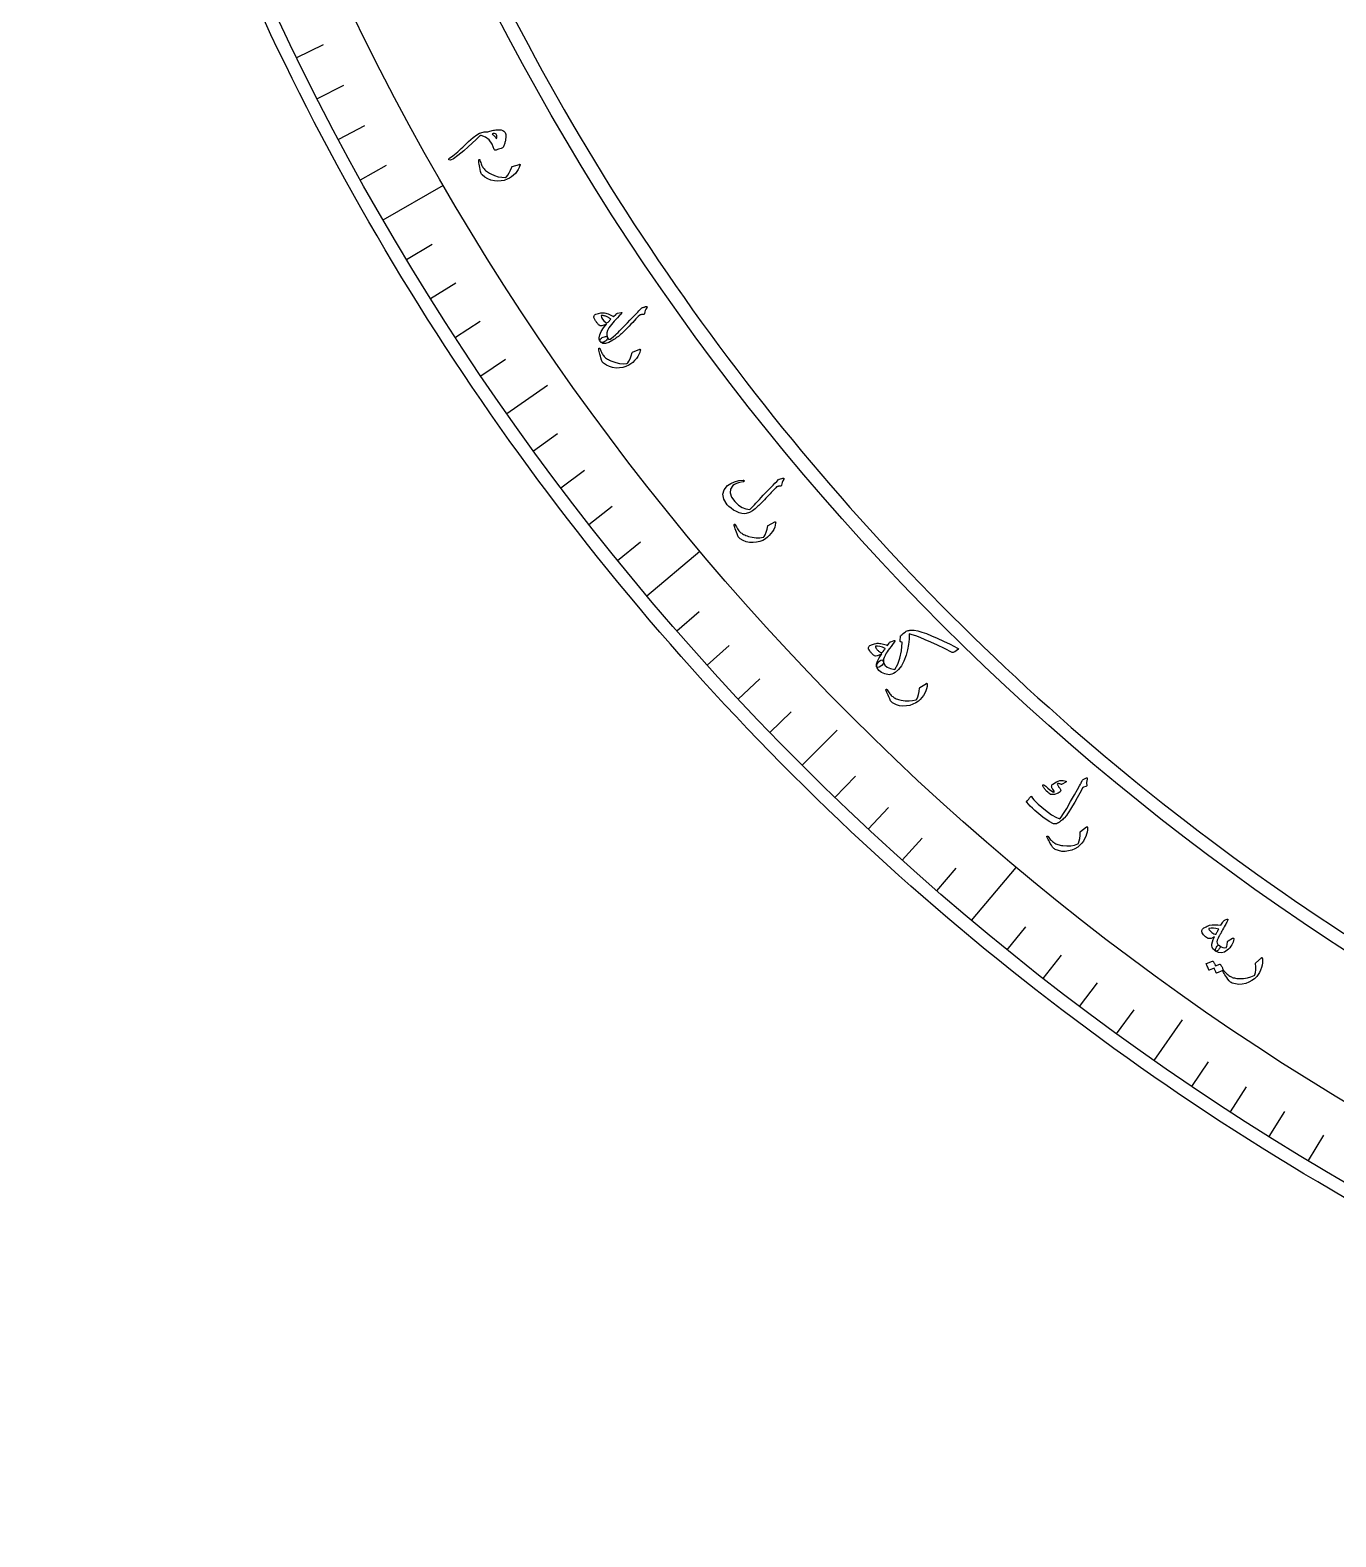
# Model space of a CAD drawing. Header units: millimetres. Extents: x -92 to 92, y -92 to 118.
# Drawn here: x -91 to -45.9, y -91 to -39 of the extents above; entities that cross this region are included whole.
import ezdxf

# ---------------------------------------------------------------- set-up
doc = ezdxf.new("R2010")
doc.units = ezdxf.units.MM
for name, color, linetype in [('CUT_INNER', 6, 'Continuous'), ('CUT_OUTER', 1, 'Continuous'), ('ENGRAVE', 7, 'Continuous'), ('ENGRAVE_FINE', 8, 'Continuous'), ('TEXT', 5, 'Continuous')]:
    doc.layers.add(name, color=color, linetype=linetype)

msp = doc.modelspace()

# ---------------------------------------------------------------- linework, layer by layer
at = {"layer": 'CUT_INNER'}
msp.add_lwpolyline([(-74.3154, -38.5575), (-74.0774, -39.0127), (-73.8367, -39.4665), (-73.5931, -39.9188), (-73.3468, -40.3696), (-73.0977, -40.8189), (-72.8459, -41.2667), (-72.5913, -41.7129), (-72.334, -42.1575), (-72.0739, -42.6005), (-71.8112, -43.042), (-71.5457, -43.4818), (-71.2776, -43.92), (-71.0068, -44.3565), (-70.7333, -44.7913), (-70.4571, -45.2245), (-70.1783, -45.656), (-69.8968, -46.0857), (-69.6127, -46.5137), (-69.326, -46.94), (-69.0367, -47.3645), (-68.7448, -47.7872), (-68.4502, -48.2081), (-68.1532, -48.6272), (-67.8535, -49.0445), (-67.5513, -49.4599), (-67.2465, -49.8734), (-66.9393, -50.2851), (-66.6295, -50.6949), (-66.3171, -51.1028), (-66.0023, -51.5087), (-65.685, -51.9127), (-65.3653, -52.3148), (-65.043, -52.7149), (-64.7184, -53.113), (-64.3913, -53.5091), (-64.0617, -53.9032), (-63.7298, -54.2952), (-63.3954, -54.6853), (-63.0587, -55.0732), (-62.7196, -55.4591), (-62.3781, -55.8429), (-62.0343, -56.2246), (-61.6881, -56.6042), (-61.3396, -56.9816), (-60.9889, -57.3569), (-60.6358, -57.7301), (-60.2804, -58.101), (-59.9228, -58.4698), (-59.5629, -58.8364), (-59.2007, -59.2007), (-58.8364, -59.5629), (-58.4698, -59.9228), (-58.101, -60.2804), (-57.7301, -60.6358), (-57.3569, -60.9889), (-56.9816, -61.3396), (-56.6042, -61.6881), (-56.2246, -62.0343), (-55.8429, -62.3781), (-55.4591, -62.7196), (-55.0732, -63.0587), (-54.6853, -63.3954), (-54.2952, -63.7298), (-53.9032, -64.0617), (-53.5091, -64.3913), (-53.113, -64.7184), (-52.7149, -65.043), (-52.3148, -65.3653), (-51.9127, -65.685), (-51.5087, -66.0023), (-51.1028, -66.3171), (-50.6949, -66.6295), (-50.2851, -66.9393), (-49.8734, -67.2465), (-49.4599, -67.5513), (-49.0445, -67.8535), (-48.6272, -68.1532), (-48.2081, -68.4502), (-47.7872, -68.7448), (-47.3645, -69.0367), (-46.94, -69.326), (-46.5137, -69.6127), (-46.0857, -69.8968), (-45.656, -70.1783)], dxfattribs=at)
at = {"layer": 'CUT_OUTER'}
msp.add_lwpolyline([(-45.5878, -79.3347), (-46.0738, -79.0535), (-46.558, -78.7693), (-47.0404, -78.4822), (-47.5211, -78.1921), (-48, -77.899), (-48.477, -77.603), (-48.9523, -77.3041), (-49.4257, -77.0023), (-49.8972, -76.6976), (-50.3669, -76.39), (-50.8347, -76.0795), (-51.3005, -75.7661), (-51.7645, -75.4499), (-52.2264, -75.1309), (-52.6864, -74.809), (-53.1445, -74.4843), (-53.6005, -74.1568), (-54.0545, -73.8266), (-54.5065, -73.4935), (-54.9564, -73.1577), (-55.4043, -72.8191), (-55.85, -72.4778), (-56.2937, -72.1337), (-56.7352, -71.7869), (-57.1746, -71.4375), (-57.6119, -71.0853), (-58.047, -70.7305), (-58.4799, -70.373), (-58.9106, -70.0128), (-59.3391, -69.65), (-59.7653, -69.2846), (-60.1893, -68.9166), (-60.611, -68.546), (-61.0305, -68.1728), (-61.4476, -67.797), (-61.8625, -67.4187), (-62.275, -67.0379), (-62.6852, -66.6545), (-63.093, -66.2686), (-63.4984, -65.8802), (-63.9014, -65.4894), (-64.3021, -65.096), (-64.7003, -64.7003), (-65.096, -64.3021), (-65.4894, -63.9014), (-65.8802, -63.4984), (-66.2686, -63.093), (-66.6545, -62.6852), (-67.0379, -62.275), (-67.4187, -61.8625), (-67.797, -61.4476), (-68.1728, -61.0305), (-68.546, -60.611), (-68.9166, -60.1893), (-69.2846, -59.7653), (-69.65, -59.3391), (-70.0128, -58.9106), (-70.373, -58.4799), (-70.7305, -58.047), (-71.0853, -57.6119), (-71.4375, -57.1746), (-71.7869, -56.7352), (-72.1337, -56.2937), (-72.4778, -55.85), (-72.8191, -55.4043), (-73.1577, -54.9564), (-73.4935, -54.5065), (-73.8266, -54.0545), (-74.1568, -53.6005), (-74.4843, -53.1445), (-74.809, -52.6864), (-75.1309, -52.2264), (-75.4499, -51.7645), (-75.7661, -51.3005), (-76.0795, -50.8347), (-76.39, -50.3669), (-76.6976, -49.8972), (-77.0023, -49.4257), (-77.3041, -48.9523), (-77.603, -48.477), (-77.899, -48), (-78.1921, -47.5211), (-78.4822, -47.0404), (-78.7693, -46.558), (-79.0535, -46.0738), (-79.3347, -45.5878), (-79.613, -45.1002), (-79.8882, -44.6108), (-80.1604, -44.1198), (-80.4296, -43.6271), (-80.6958, -43.1328), (-80.9589, -42.6368), (-81.219, -42.1393), (-81.4761, -41.6401), (-81.73, -41.1394), (-81.9809, -40.6372), (-82.2287, -40.1334), (-82.4734, -39.6281), (-82.715, -39.1213), (-82.9535, -38.613)], dxfattribs=at)
at = {"layer": 'ENGRAVE'}
for points in [[(-78.8372, -45.5167), (-76.7627, -44.3189)], [(-74.5702, -52.2146), (-73.1685, -51.2332)], [(-69.7356, -58.5151), (-67.9006, -56.9753)], [(-64.3703, -64.3703), (-63.1604, -63.1604)], [(-58.5151, -69.7356), (-56.9753, -67.9006)], [(-52.2146, -74.5702), (-51.2332, -73.1685)]]:
    msp.add_lwpolyline(points, dxfattribs=at)
for radius in [91.0333, 88.6379, 84.1891]:
    msp.add_circle((0, 0), radius, dxfattribs=at)
at = {"layer": 'ENGRAVE_FINE'}
for points in [[(-81.8202, -39.9064), (-80.8975, -39.4563)], [(-81.1113, -41.3283), (-80.1966, -40.8622)], [(-80.3777, -42.7376), (-79.4712, -42.2556)], [(-79.6196, -44.1338), (-78.7217, -43.6361)], [(-78.0308, -46.8856), (-77.1508, -46.3569)], [(-77.2007, -48.2403), (-76.33, -47.6963)], [(-76.347, -49.5803), (-75.486, -49.0212)], [(-75.4701, -50.9052), (-74.619, -50.3311)], [(-73.6475, -53.5081), (-72.817, -52.9046)], [(-72.7025, -54.7852), (-71.8826, -54.1674)], [(-71.7353, -56.0457), (-70.9263, -55.4137)], [(-70.7462, -57.2891), (-69.9484, -56.6431)], [(-68.7037, -59.7233), (-67.9289, -59.0497)], [(-67.651, -60.9132), (-66.888, -60.2263)], [(-66.5776, -62.0846), (-65.8267, -61.3844)], [(-65.4839, -63.2371), (-64.7454, -62.5239)], [(-63.2371, -65.4839), (-62.5239, -64.7454)], [(-62.0846, -66.5776), (-61.3844, -65.8267)], [(-60.9132, -67.651), (-60.2263, -66.888)], [(-59.7233, -68.7037), (-59.0497, -67.9289)], [(-57.2891, -70.7462), (-56.6431, -69.9484)], [(-56.0457, -71.7353), (-55.4137, -70.9263)], [(-54.7852, -72.7025), (-54.1674, -71.8826)], [(-53.5081, -73.6475), (-52.9046, -72.817)], [(-50.9052, -75.4701), (-50.3311, -74.619)], [(-49.5803, -76.347), (-49.0212, -75.486)], [(-48.2403, -77.2007), (-47.6963, -76.33)], [(-46.8856, -78.0308), (-46.3569, -77.1508)]]:
    msp.add_lwpolyline(points, dxfattribs=at)
at = {"layer": 'TEXT'}
for points in [[(-75.2298, -42.4822), (-75.1908, -42.4682), (-75.1514, -42.4552), (-75.1115, -42.4433), (-75.0713, -42.4324), (-75.0308, -42.423), (-74.9901, -42.4155), (-74.9492, -42.4099), (-74.9082, -42.4063), (-74.8305, -42.4055), (-74.7653, -42.4133), (-74.7125, -42.4295), (-74.6721, -42.4542), (-74.6313, -42.5036), (-74.6082, -42.5703), (-74.6027, -42.6545), (-74.6147, -42.7562), (-74.6203, -42.7855), (-74.6269, -42.8146), (-74.6343, -42.8435), (-74.6425, -42.8722), (-74.6516, -42.9008), (-74.6613, -42.9294), (-74.6717, -42.9581), (-74.6829, -42.9868), (-74.69, -43.0023), (-74.6984, -43.0149), (-74.7082, -43.0246), (-74.7193, -43.0313), (-74.7688, -43.0499), (-74.8132, -43.0662), (-74.8524, -43.0803), (-74.8865, -43.0922), (-74.9149, -43.1017), (-74.9371, -43.1087), (-74.9532, -43.1133), (-74.9631, -43.1155), (-74.9771, -43.1149), (-74.9884, -43.1101), (-74.9969, -43.1011), (-75.0026, -43.0879), (-75.0773, -42.9016), (-75.177, -42.7597), (-75.302, -42.6618), (-75.4526, -42.6081), (-75.4679, -42.607), (-75.4815, -42.6089), (-75.4934, -42.6139), (-75.5035, -42.622), (-75.6313, -42.7464), (-75.7661, -42.8726), (-75.9078, -43.0008), (-76.0565, -43.1309), (-76.2607, -43.2986), (-76.4145, -43.4073), (-76.5181, -43.4568), (-76.5716, -43.447), (-76.5758, -43.433), (-76.5708, -43.4172), (-76.5565, -43.3996), (-76.533, -43.3801), (-76.4816, -43.3436), (-76.4291, -43.3039), (-76.3755, -43.261), (-76.3207, -43.2149), (-76.2648, -43.1658), (-76.2078, -43.1143), (-76.1496, -43.0603), (-76.0902, -43.0039), (-75.8907, -42.8148), (-75.7283, -42.6727), (-75.6031, -42.5772), (-75.5152, -42.5283), (-75.4709, -42.5117), (-75.4289, -42.4984), (-75.3892, -42.4885), (-75.3519, -42.4819), (-75.3171, -42.4783), (-75.2852, -42.4771), (-75.2561, -42.4784), (-75.2298, -42.4822)], [(-75.0818, -42.5516), (-75.0615, -42.5673), (-75.0413, -42.5846), (-75.0212, -42.6033), (-75.0012, -42.6236), (-74.9812, -42.6452), (-74.9615, -42.6681), (-74.942, -42.6921), (-74.9228, -42.7174), (-74.9154, -42.6622), (-74.9152, -42.6181), (-74.9223, -42.5852), (-74.9367, -42.5635), (-74.9653, -42.544), (-74.9989, -42.5355), (-75.0378, -42.5381), (-75.0818, -42.5516)], [(-74.1319, -43.603), (-74.1271, -43.6019), (-74.1231, -43.6016), (-74.1197, -43.602), (-74.117, -43.6032), (-74.1128, -43.609), (-74.1111, -43.6182), (-74.1119, -43.6307), (-74.1152, -43.6465), (-74.1393, -43.7148), (-74.1741, -43.7821), (-74.2196, -43.8483), (-74.2757, -43.9134), (-74.3402, -43.9765), (-74.4078, -44.0317), (-74.4786, -44.0792), (-74.5525, -44.1189), (-74.6591, -44.1554), (-74.7694, -44.1769), (-74.8835, -44.1832), (-75.0012, -44.1743), (-75.1178, -44.1492), (-75.2263, -44.1057), (-75.3266, -44.0437), (-75.4186, -43.9632), (-75.4399, -43.9396), (-75.457, -43.9136), (-75.47, -43.8852), (-75.4789, -43.8544), (-75.4935, -43.7801), (-75.506, -43.7126), (-75.5166, -43.6521), (-75.5251, -43.5985), (-75.5316, -43.5519), (-75.5359, -43.5125), (-75.5381, -43.4803), (-75.5382, -43.4553), (-75.5372, -43.4494), (-75.5354, -43.4447), (-75.5331, -43.4411), (-75.5301, -43.4386), (-75.5255, -43.4366), (-75.5208, -43.4355), (-75.5158, -43.4355), (-75.5107, -43.4364), (-75.5059, -43.4387), (-75.502, -43.4426), (-75.499, -43.4481), (-75.4969, -43.4553), (-75.4849, -43.4995), (-75.4722, -43.541), (-75.4586, -43.5798), (-75.4441, -43.6159), (-75.4286, -43.6495), (-75.412, -43.681), (-75.3942, -43.7103), (-75.3752, -43.7374), (-75.3542, -43.7632), (-75.3303, -43.7886), (-75.3034, -43.8137), (-75.2736, -43.8383), (-75.2408, -43.8624), (-75.2047, -43.886), (-75.1655, -43.909), (-75.123, -43.9314), (-74.9948, -43.9888), (-74.8689, -44.0283), (-74.7452, -44.0499), (-74.6239, -44.0535), (-74.6146, -44.0529), (-74.6052, -44.0499), (-74.5956, -44.0447), (-74.586, -44.0371), (-74.5378, -43.9774), (-74.4906, -43.9004), (-74.4442, -43.8061), (-74.3986, -43.6946), (-74.395, -43.6888), (-74.3913, -43.6844), (-74.3875, -43.6814), (-74.3836, -43.6798)], [(-71.0436, -49.2536), (-71.0949, -49.3427), (-71.1202, -49.4271), (-71.1195, -49.5068), (-71.0927, -49.5819), (-71.0862, -49.603), (-71.0889, -49.6254), (-71.1007, -49.6492), (-71.1218, -49.6743), (-71.1343, -49.6858), (-71.1474, -49.6969), (-71.1611, -49.7077), (-71.1755, -49.7181), (-71.1906, -49.7278), (-71.2064, -49.7365), (-71.2229, -49.7441), (-71.2402, -49.7507), (-71.2698, -49.7596), (-71.2939, -49.7631), (-71.3125, -49.7611), (-71.3255, -49.7536), (-71.3501, -49.7183), (-71.3675, -49.6799), (-71.3776, -49.6384), (-71.3805, -49.5939), (-71.361, -49.4905), (-71.3114, -49.3782), (-71.2317, -49.257), (-71.1219, -49.1269), (-71.2162, -49.1616), (-71.2915, -49.1785), (-71.3481, -49.1776), (-71.3857, -49.1591), (-71.3999, -49.1447), (-71.4141, -49.1291), (-71.4285, -49.1121), (-71.443, -49.0939), (-71.4577, -49.0742), (-71.4726, -49.053), (-71.4879, -49.0302), (-71.5034, -49.0059), (-71.5305, -48.9601), (-71.549, -48.9234), (-71.5591, -48.8956), (-71.5607, -48.8768), (-71.5534, -48.8393), (-71.5395, -48.8102), (-71.5192, -48.7895), (-71.4923, -48.7773), (-71.3989, -48.7529), (-71.3248, -48.7367), (-71.27, -48.7285), (-71.2344, -48.7284), (-71.195, -48.7344), (-71.1543, -48.7434), (-71.1124, -48.7554), (-71.0692, -48.7703), (-71.0247, -48.7882), (-70.9789, -48.8091), (-70.9318, -48.8329), (-70.8834, -48.8597), (-70.8078, -48.789), (-70.7984, -48.781), (-70.7896, -48.7738), (-70.7816, -48.7671), (-70.7742, -48.7612), (-70.7673, -48.7562), (-70.7608, -48.7524), (-70.7547, -48.7498), (-70.7488, -48.7484), (-70.6209, -48.722), (-70.6019, -48.7215), (-70.5963, -48.7306), (-70.6043, -48.7495), (-70.6258, -48.778), (-70.6898, -48.8401), (-70.7503, -48.9016), (-70.8074, -48.9625), (-70.861, -49.0228), (-70.9113, -49.0822), (-70.9585, -49.1405), (-71.0026, -49.1976), (-71.0436, -49.2536)], [(-69.7709, -48.5155), (-69.7582, -48.5122), (-69.7475, -48.5123), (-69.7387, -48.5156), (-69.732, -48.5222), (-69.7284, -48.5299), (-69.7277, -48.5384), (-69.7299, -48.5478), (-69.735, -48.5581), (-69.7649, -48.6062), (-69.7872, -48.6544), (-69.802, -48.7029), (-69.8093, -48.7514), (-69.8148, -48.7695), (-69.8256, -48.7828), (-69.8416, -48.7914), (-69.863, -48.7951), (-69.8751, -48.7957), (-69.8872, -48.7962), (-69.8995, -48.7966), (-69.9118, -48.7968), (-69.9241, -48.797), (-69.9364, -48.7974), (-69.9485, -48.7978), (-69.9606, -48.7984), (-69.9801, -48.8138), (-70.0301, -48.8632), (-70.1106, -48.9466), (-70.2214, -49.0641), (-70.2822, -49.1288), (-70.3396, -49.1893), (-70.3935, -49.2455), (-70.4439, -49.2974), (-70.491, -49.3447), (-70.5345, -49.3872), (-70.5745, -49.425), (-70.6111, -49.458), (-70.6461, -49.4882), (-70.6817, -49.5177), (-70.7179, -49.5463), (-70.7546, -49.5742), (-70.792, -49.6014), (-70.8302, -49.628), (-70.8692, -49.6539), (-70.9091, -49.6793), (-71.0489, -49.7554), (-71.1645, -49.793), (-71.2561, -49.7919), (-71.3234, -49.7522), (-71.3443, -49.7239), (-71.3522, -49.6952), (-71.3471, -49.6661), (-71.329, -49.6366), (-71.3025, -49.6095), (-71.272, -49.5875), (-71.2376, -49.5706), (-71.1992, -49.5588), (-71.1608, -49.5521), (-71.1305, -49.5533), (-71.1083, -49.5626), (-71.0942, -49.5798), (-71.0854, -49.5945), (-71.0775, -49.6077), (-71.0704, -49.6193), (-71.0642, -49.6294), (-71.0586, -49.6379), (-71.0531, -49.6448), (-71.0478, -49.65), (-71.0427, -49.6536), (-71.0048, -49.6412), (-70.9552, -49.6112), (-70.8937, -49.5635), (-70.8203, -49.4982), (-70.7779, -49.4577), (-70.7297, -49.4106), (-70.6759, -49.3568), (-70.6164, -49.2964), (-70.5509, -49.2293), (-70.4794, -49.1556), (-70.4016, -49.0754), (-70.3177, -48.9887), (-70.2358, -48.9037), (-70.1639, -48.8289), (-70.1021, -48.7643), (-70.0504, -48.7098), (-70.0086, -48.6656), (-69.9768, -48.6318), (-69.955, -48.6083), (-69.943, -48.5952), (-69.9264, -48.5796), (-69.9065, -48.5659), (-69.8833, -48.5542), (-69.8568, -48.5445), (-69.8428, -48.5406), (-69.8297, -48.5368), (-69.8176, -48.5331), (-69.8064, -48.5294), (-69.7962, -48.5259), (-69.7868, -48.5223), (-69.7784, -48.5189), (-69.7709, -48.5155)], [(-70.9785, -48.9563), (-70.9933, -48.9444), (-71.009, -48.9323), (-71.0256, -48.92), (-71.0431, -48.9076), (-71.0618, -48.8954), (-71.082, -48.8839), (-71.1036, -48.8729), (-71.1268, -48.8627), (-71.1497, -48.8528), (-71.1727, -48.8445), (-71.1957, -48.8377), (-71.2188, -48.8326), (-71.2419, -48.8292), (-71.2649, -48.8277), (-71.2877, -48.828), (-71.3105, -48.8301), (-71.2992, -48.8933), (-71.2691, -48.955), (-71.2203, -49.015), (-71.1527, -49.0733), (-71.1373, -49.0791), (-71.119, -49.0782), (-71.098, -49.0707), (-71.0741, -49.0565)], [(-69.9806, -49.9947), (-69.976, -49.9932), (-69.972, -49.9925), (-69.9686, -49.9926), (-69.9657, -49.9935), (-69.9611, -49.999), (-69.9586, -50.008), (-69.9583, -50.0205), (-69.9601, -50.0366), (-69.9782, -50.1068), (-70.0069, -50.1768), (-70.0463, -50.2468), (-70.0964, -50.3166), (-70.155, -50.3851), (-70.2175, -50.4462), (-70.2838, -50.4997), (-70.3539, -50.5458), (-70.4569, -50.5916), (-70.5649, -50.6228), (-70.6779, -50.6391), (-70.796, -50.6407), (-70.9144, -50.6261), (-71.0263, -50.5923), (-71.1316, -50.5394), (-71.2304, -50.4674), (-71.2537, -50.4458), (-71.2731, -50.4214), (-71.2885, -50.3943), (-71.3001, -50.3644), (-71.3212, -50.2916), (-71.3397, -50.2256), (-71.3555, -50.1662), (-71.3688, -50.1135), (-71.3793, -50.0677), (-71.3872, -50.0288), (-71.3922, -49.997), (-71.3945, -49.972), (-71.394, -49.9661), (-71.3927, -49.9613), (-71.3906, -49.9575), (-71.3879, -49.9548), (-71.3835, -49.9523), (-71.3789, -49.9509), (-71.374, -49.9504), (-71.3687, -49.9508), (-71.3638, -49.9527), (-71.3595, -49.9562), (-71.356, -49.9615), (-71.3533, -49.9684), (-71.3375, -50.0114), (-71.3211, -50.0517), (-71.3042, -50.0891), (-71.2865, -50.1237), (-71.2682, -50.1558), (-71.2488, -50.1857), (-71.2285, -50.2133), (-71.2072, -50.2386), (-71.184, -50.2625), (-71.1579, -50.2857), (-71.1289, -50.3083), (-71.0971, -50.3302), (-71.0622, -50.3513), (-71.0242, -50.3716), (-70.9831, -50.391), (-70.9388, -50.4095), (-70.806, -50.4554), (-70.6771, -50.4836), (-70.552, -50.4941), (-70.4308, -50.487), (-70.4216, -50.4855), (-70.4125, -50.4818), (-70.4034, -50.4757), (-70.3945, -50.4673), (-70.3518, -50.4036), (-70.3116, -50.3227), (-70.2738, -50.2247), (-70.2382, -50.1096), (-70.2351, -50.1034), (-70.2318, -50.0987), (-70.2283, -50.0954), (-70.2245, -50.0935)], [(-65.0331, -54.4444), (-65.0242, -54.4427), (-65.0163, -54.4435), (-65.0093, -54.4466), (-65.0032, -54.4522), (-64.999, -54.4594), (-64.9979, -54.4675), (-64.9998, -54.4764), (-65.0047, -54.4863), (-65.0346, -54.5419), (-65.0573, -54.5937), (-65.0729, -54.6416), (-65.0814, -54.6855), (-65.0855, -54.6999), (-65.095, -54.711), (-65.1099, -54.7187), (-65.13, -54.7231), (-65.1407, -54.724), (-65.151, -54.725), (-65.1607, -54.726), (-65.1701, -54.7271), (-65.1789, -54.728), (-65.187, -54.7289), (-65.1944, -54.7295), (-65.2011, -54.73), (-65.2129, -54.7313), (-65.225, -54.7353), (-65.2374, -54.7419), (-65.25, -54.7513), (-65.282, -54.782), (-65.3164, -54.816), (-65.3532, -54.8533), (-65.3925, -54.894), (-65.4343, -54.9378), (-65.4788, -54.9847), (-65.526, -55.0346), (-65.5758, -55.0876), (-65.6247, -55.1413), (-65.6711, -55.1914), (-65.7149, -55.2379), (-65.7561, -55.2807), (-65.7947, -55.3202), (-65.8308, -55.3564), (-65.8643, -55.3895), (-65.8953, -55.4194), (-65.9904, -55.5038), (-66.0893, -55.5734), (-66.1919, -55.628), (-66.2983, -55.6677), (-66.3703, -55.6797), (-66.4516, -55.6731), (-66.5423, -55.6477), (-66.6423, -55.6035), (-66.7412, -55.5476), (-66.8268, -55.4889), (-66.8991, -55.4275), (-66.9582, -55.3635), (-67.0738, -55.1765), (-67.1097, -55.0043), (-67.066, -54.8471), (-66.9429, -54.705), (-66.8289, -54.6264), (-66.7014, -54.5688), (-66.5604, -54.5322), (-66.406, -54.5165), (-66.396, -54.5168), (-66.3881, -54.5191), (-66.3822, -54.5236), (-66.3783, -54.5301), (-66.3756, -54.5381), (-66.3748, -54.5454), (-66.376, -54.5517), (-66.3792, -54.5572), (-66.385, -54.564), (-66.3917, -54.5691), (-66.3994, -54.5726), (-66.4081, -54.5744), (-66.5336, -54.6017), (-66.6346, -54.6322), (-66.7109, -54.666), (-66.7625, -54.7032), (-66.8412, -54.823), (-66.8562, -54.9551), (-66.8076, -55.0995), (-66.6951, -55.2559), (-66.57, -55.3773), (-66.4424, -55.4627), (-66.3126, -55.512), (-66.1806, -55.5254), (-66.1476, -55.4951), (-66.1098, -55.4589), (-66.0672, -55.4168), (-66.0197, -55.3687), (-65.9674, -55.3145), (-65.9101, -55.254), (-65.848, -55.187), (-65.781, -55.1137), (-65.7111, -55.039), (-65.642, -54.9658), (-65.5737, -54.8941), (-65.5063, -54.824), (-65.4395, -54.7555), (-65.3733, -54.6888), (-65.3077, -54.6239), (-65.2428, -54.5607), (-65.1825, -54.4971), (-65.1746, -54.4911), (-65.1665, -54.4863), (-65.1584, -54.4825), (-65.1501, -54.4799)], [(-65.3089, -55.9599), (-65.3044, -55.958), (-65.3005, -55.9569), (-65.297, -55.9567), (-65.2942, -55.9574), (-65.289, -55.9625), (-65.2857, -55.9712), (-65.2843, -55.9836), (-65.2848, -55.9998), (-65.2965, -56.0713), (-65.319, -56.1436), (-65.3521, -56.2168), (-65.3958, -56.2907), (-65.4483, -56.3642), (-65.5051, -56.4305), (-65.5664, -56.4897), (-65.6322, -56.5417), (-65.7308, -56.5964), (-65.8356, -56.6369), (-65.9467, -56.6632), (-66.0642, -56.6752), (-66.1834, -56.671), (-66.2978, -56.6472), (-66.4074, -56.6038), (-66.5122, -56.5407), (-66.5373, -56.5213), (-66.5588, -56.4987), (-66.5765, -56.473), (-66.5907, -56.4443), (-66.6181, -56.3736), (-66.6423, -56.3095), (-66.6633, -56.2517), (-66.6812, -56.2004), (-66.6957, -56.1557), (-66.7069, -56.1177), (-66.7148, -56.0864), (-66.7193, -56.0618), (-66.7192, -56.0558), (-66.7184, -56.0509), (-66.7167, -56.0469), (-66.7142, -56.044), (-66.7101, -56.0411), (-66.7056, -56.0393), (-66.7007, -56.0384), (-66.6955, -56.0384), (-66.6903, -56.0398), (-66.6858, -56.0429), (-66.6819, -56.0478), (-66.6785, -56.0545), (-66.659, -56.096), (-66.6392, -56.1346), (-66.619, -56.1704), (-66.5984, -56.2033), (-66.5772, -56.2337), (-66.5553, -56.2618), (-66.5326, -56.2875), (-66.5092, -56.3108), (-66.484, -56.3325), (-66.456, -56.3534), (-66.4251, -56.3733), (-66.3915, -56.3923), (-66.3549, -56.4103), (-66.3152, -56.4271), (-66.2725, -56.4429), (-66.2268, -56.4574), (-66.0905, -56.4915), (-65.9596, -56.5082), (-65.8341, -56.5076), (-65.7139, -56.4899), (-65.7049, -56.4876), (-65.6962, -56.4831), (-65.6877, -56.4762), (-65.6795, -56.4671), (-65.6427, -56.3998), (-65.6097, -56.3157), (-65.5806, -56.2147), (-65.5554, -56.097), (-65.5528, -56.0906), (-65.5499, -56.0856), (-65.5467, -56.082), (-65.5431, -56.0798)], [(-58.9995, -60.3166), (-58.9781, -60.331), (-58.9713, -60.3468), (-58.979, -60.3641), (-59.0012, -60.3828), (-59.0996, -60.4441), (-59.1258, -60.4587), (-59.1489, -60.4675), (-59.1688, -60.4704), (-59.1856, -60.4674), (-59.4537, -60.3365), (-59.6983, -60.2196), (-59.9197, -60.1169), (-60.1179, -60.0287), (-60.2928, -59.9557), (-60.4447, -59.8984), (-60.5735, -59.857), (-60.6792, -59.8317), (-60.6792, -60.0139), (-60.6958, -60.1971), (-60.7291, -60.3815), (-60.7793, -60.5669), (-60.8544, -60.766), (-60.9428, -60.9319), (-61.0446, -61.0645), (-61.1599, -61.1636), (-61.2204, -61.1995), (-61.2749, -61.224), (-61.3237, -61.2373), (-61.3665, -61.2392), (-61.5094, -61.2118), (-61.6261, -61.1634), (-61.7164, -61.0941), (-61.7801, -61.0041), (-61.7959, -60.954), (-61.7925, -60.9023), (-61.77, -60.849), (-61.7285, -60.7941), (-61.6894, -60.7563), (-61.6542, -60.7345), (-61.6231, -60.7288), (-61.5958, -60.7391), (-61.5869, -60.7491), (-61.5783, -60.7642), (-61.5699, -60.7845), (-61.5617, -60.8101), (-61.5163, -60.9038), (-61.4354, -60.9759), (-61.319, -61.0263), (-61.1673, -61.0548), (-61.0699, -60.8786), (-60.9951, -60.6648), (-60.9424, -60.4135), (-60.9113, -60.1248), (-60.9124, -60.1185), (-60.9157, -60.114), (-60.9213, -60.1113), (-60.9292, -60.1103), (-60.9652, -60.1066), (-60.9731, -60.1052), (-60.9787, -60.1012), (-60.982, -60.0944), (-60.983, -60.0849), (-60.97, -59.9012), (-60.9644, -59.8917), (-60.948, -59.8742), (-60.9206, -59.8487), (-60.8824, -59.8151), (-60.8405, -59.7806), (-60.8041, -59.7541), (-60.7732, -59.7358), (-60.7479, -59.7255), (-60.7124, -59.7157), (-60.6782, -59.7079), (-60.6452, -59.7019), (-60.6136, -59.6979), (-60.583, -59.6956), (-60.5535, -59.695), (-60.5251, -59.696), (-60.4977, -59.6988), (-60.3771, -59.7242), (-60.2375, -59.7648), (-60.0789, -59.8203), (-59.9013, -59.8906), (-59.7046, -59.9756), (-59.4888, -60.0751), (-59.2538, -60.1888), (-58.9995, -60.3166)], [(-61.5617, -60.8101), (-61.5637, -60.8443), (-61.5801, -60.8779), (-61.6111, -60.911), (-61.6565, -60.9435), (-61.7137, -60.9738), (-61.756, -60.9875), (-61.7836, -60.9849), (-61.7964, -60.9658), (-61.7976, -60.8778), (-61.7692, -60.7737), (-61.7111, -60.6538), (-61.6233, -60.5179), (-61.7091, -60.5628), (-61.7792, -60.5891), (-61.8336, -60.5968), (-61.8721, -60.5857), (-61.8876, -60.5747), (-61.9034, -60.562), (-61.9195, -60.5476), (-61.936, -60.5314), (-61.9529, -60.5139), (-61.9703, -60.4954), (-61.9883, -60.4758), (-62.0069, -60.4552), (-62.0376, -60.417), (-62.06, -60.385), (-62.0741, -60.3593), (-62.0799, -60.3398), (-62.077, -60.3026), (-62.0677, -60.2725), (-62.0519, -60.2495), (-62.0296, -60.2337), (-61.9399, -60.197), (-61.8675, -60.1709), (-61.8126, -60.1554), (-61.775, -60.1504), (-61.7332, -60.1521), (-61.6911, -60.1558), (-61.6488, -60.1617), (-61.6061, -60.1697), (-61.5628, -60.1799), (-61.5184, -60.1925), (-61.4731, -60.2075), (-61.4269, -60.2248), (-61.3645, -60.1458), (-61.3516, -60.1295), (-61.3384, -60.1167), (-61.3251, -60.1072), (-61.3116, -60.1011), (-61.192, -60.0586), (-61.174, -60.0566), (-61.1672, -60.0646), (-61.1716, -60.0827), (-61.1872, -60.111), (-61.2468, -60.1905), (-61.301, -60.2639), (-61.3498, -60.3312), (-61.3933, -60.3923), (-61.431, -60.4473), (-61.4627, -60.4964), (-61.4883, -60.5396), (-61.5079, -60.5768), (-61.536, -60.6428), (-61.5544, -60.7037), (-61.563, -60.7594), (-61.5617, -60.8101)], [(-61.5004, -60.3362), (-61.5992, -60.2879), (-61.689, -60.2587), (-61.7698, -60.2488), (-61.8415, -60.2582), (-61.8372, -60.281), (-61.8272, -60.3059), (-61.8115, -60.3329), (-61.7902, -60.3621), (-61.7765, -60.3774), (-61.762, -60.3923), (-61.7469, -60.4067), (-61.7311, -60.4207), (-61.7143, -60.434), (-61.6964, -60.4465), (-61.6774, -60.458), (-61.6573, -60.4686), (-61.6281, -60.475), (-61.5984, -60.4647), (-61.568, -60.4376), (-61.5371, -60.3938), (-61.5245, -60.372), (-61.5141, -60.3551), (-61.5061, -60.3432), (-61.5004, -60.3362)], [(-60.0791, -61.5407), (-60.0748, -61.5384), (-60.071, -61.537), (-60.0676, -61.5365), (-60.0647, -61.5369), (-60.0591, -61.5415), (-60.0551, -61.5499), (-60.0526, -61.5622), (-60.0516, -61.5783), (-60.057, -61.6506), (-60.0729, -61.7246), (-60.0993, -61.8004), (-60.1364, -61.8779), (-60.182, -61.9557), (-60.2328, -62.0269), (-60.2886, -62.0913), (-60.3495, -62.1489), (-60.4428, -62.2122), (-60.5436, -62.2618), (-60.652, -62.2979), (-60.7679, -62.3202), (-60.887, -62.3267), (-61.0031, -62.3131), (-61.1162, -62.2796), (-61.2261, -62.2261), (-61.2528, -62.209), (-61.2762, -62.1884), (-61.2962, -62.1644), (-61.3128, -62.137), (-61.3464, -62.0691), (-61.3763, -62.0073), (-61.4023, -61.9517), (-61.4246, -61.9022), (-61.4431, -61.8589), (-61.4576, -61.8221), (-61.4682, -61.7916), (-61.4749, -61.7675), (-61.4754, -61.7615), (-61.475, -61.7565), (-61.4737, -61.7525), (-61.4714, -61.7493), (-61.4676, -61.7461), (-61.4633, -61.7438), (-61.4585, -61.7425), (-61.4533, -61.7421), (-61.448, -61.743), (-61.4432, -61.7457), (-61.4389, -61.7503), (-61.435, -61.7566), (-61.4119, -61.7962), (-61.3887, -61.8329), (-61.3653, -61.8667), (-61.3419, -61.8977), (-61.3181, -61.9261), (-61.2938, -61.9521), (-61.269, -61.9757), (-61.2435, -61.9969), (-61.2165, -62.0163), (-61.1867, -62.0345), (-61.1542, -62.0516), (-61.119, -62.0676), (-61.081, -62.0822), (-61.04, -62.0955), (-60.9961, -62.1074), (-60.9492, -62.1178), (-60.8105, -62.1396), (-60.6786, -62.1446), (-60.5536, -62.1329), (-60.4355, -62.1046), (-60.4267, -62.1015), (-60.4184, -62.0962), (-60.4106, -62.0887), (-60.4033, -62.0788), (-60.3725, -62.0086), (-60.3472, -61.9218), (-60.3272, -61.8187), (-60.3125, -61.6991), (-60.3105, -61.6926), (-60.3081, -61.6873), (-60.3052, -61.6834), (-60.3018, -61.6809)], [(-54.5245, -64.8389), (-54.5313, -64.869), (-54.5367, -64.8984), (-54.5407, -64.9272), (-54.5433, -64.9552), (-54.5443, -64.9826), (-54.5437, -65.0095), (-54.5414, -65.036), (-54.5375, -65.0619), (-54.538, -65.0742), (-54.5433, -65.0846), (-54.5536, -65.0929), (-54.5687, -65.0992), (-54.6529, -65.1288), (-54.6616, -65.1323), (-54.6685, -65.1357), (-54.6737, -65.1389), (-54.677, -65.1419), (-54.7786, -65.3276), (-54.8713, -65.4946), (-54.9551, -65.6429), (-55.0302, -65.7725), (-55.0966, -65.8831), (-55.1543, -65.9744), (-55.2033, -66.0465), (-55.2437, -66.0993), (-55.3241, -66.1956), (-55.3513, -66.2246), (-55.3801, -66.2526), (-55.4105, -66.2794), (-55.4424, -66.3051), (-55.4761, -66.3296), (-55.5116, -66.3528), (-55.5489, -66.3746), (-55.588, -66.3952), (-55.6863, -66.3919), (-55.8435, -66.3135), (-56.0591, -66.1596), (-56.3326, -65.9296), (-56.4149, -65.8542), (-56.4891, -65.7821), (-56.5552, -65.7135), (-56.6132, -65.6483), (-56.617, -65.6406), (-56.618, -65.6332), (-56.6163, -65.626), (-56.6118, -65.6191), (-56.588, -65.5879), (-56.5661, -65.5597), (-56.5461, -65.5345), (-56.5281, -65.5122), (-56.5118, -65.4927), (-56.497, -65.4757), (-56.4837, -65.4611), (-56.4719, -65.4491), (-56.4649, -65.4427), (-56.4589, -65.4409), (-56.4539, -65.4437), (-56.45, -65.4511), (-56.4164, -65.504), (-56.3664, -65.5644), (-56.3002, -65.6325), (-56.2176, -65.7081), (-55.963, -65.9249), (-55.7531, -66.0818), (-55.5885, -66.1792), (-55.4694, -66.2175), (-55.4195, -66.1577), (-55.3407, -66.039), (-55.233, -65.8616), (-55.0961, -65.6254), (-54.9605, -65.3878), (-54.8584, -65.2076), (-54.79, -65.0848), (-54.7553, -65.0193), (-54.7462, -65.001), (-54.7378, -64.9839), (-54.7299, -64.9679), (-54.7226, -64.9532), (-54.716, -64.9397), (-54.7102, -64.9277), (-54.7051, -64.917), (-54.7009, -64.9079), (-54.6906, -64.8888), (-54.6779, -64.8728), (-54.6631, -64.86), (-54.6459, -64.8504), (-54.5467, -64.8068), (-54.5395, -64.8044), (-54.5335, -64.8038), (-54.5287, -64.8051), (-54.525, -64.8084), (-54.5226, -64.8148), (-54.5217, -64.822), (-54.5223, -64.8301), (-54.5245, -64.8389)], [(-55.2552, -64.9179), (-55.252, -64.9215), (-55.2501, -64.9256), (-55.2496, -64.9303), (-55.2503, -64.9356), (-55.2522, -64.9392), (-55.2547, -64.9427), (-55.258, -64.946), (-55.2619, -64.9492), (-55.3903, -65.018), (-55.4042, -65.0243), (-55.4162, -65.0279), (-55.4264, -65.0289), (-55.4348, -65.0272), (-55.4649, -65.0135), (-55.4933, -65.005), (-55.52, -65.0018), (-55.5449, -65.0038), (-55.5536, -65.0086), (-55.5564, -65.0193), (-55.5534, -65.0357), (-55.5445, -65.0581), (-55.5369, -65.071), (-55.5287, -65.0841), (-55.52, -65.0972), (-55.5107, -65.1104), (-55.5007, -65.1238), (-55.4899, -65.1374), (-55.4783, -65.1513), (-55.4659, -65.1654), (-55.4343, -65.2278), (-55.4545, -65.2834), (-55.5265, -65.3324), (-55.6505, -65.3745), (-55.6933, -65.382), (-55.7308, -65.3843), (-55.7631, -65.3814), (-55.7901, -65.3733), (-55.8155, -65.3593), (-55.8469, -65.3357), (-55.8842, -65.3023), (-55.9274, -65.2592), (-55.9491, -65.2366), (-55.9688, -65.2144), (-55.9868, -65.1925), (-56.0029, -65.1709), (-56.0174, -65.1499), (-56.0308, -65.13), (-56.0429, -65.1111), (-56.0538, -65.0933), (-56.0586, -65.0801), (-56.0601, -65.0684), (-56.0584, -65.0583), (-56.0533, -65.0498), (-56.0456, -65.0432), (-56.0372, -65.0408), (-56.0284, -65.0428), (-56.019, -65.0489), (-55.9905, -65.0703), (-55.9586, -65.095), (-55.9233, -65.123), (-55.8846, -65.1544), (-55.8122, -65.2128), (-55.7534, -65.2557), (-55.7082, -65.2832), (-55.6766, -65.2952), (-55.6715, -65.2955), (-55.6672, -65.2939), (-55.6637, -65.2904), (-55.6611, -65.2848), (-55.6604, -65.2806), (-55.6614, -65.2754), (-55.664, -65.2691), (-55.6683, -65.2619), (-55.7128, -65.2003), (-55.7304, -65.1735), (-55.743, -65.1476), (-55.7505, -65.1226), (-55.753, -65.0986), (-55.7515, -65.0742), (-55.7451, -65.0532), (-55.7336, -65.0356), (-55.7171, -65.0215), (-55.5879, -64.9419), (-55.4678, -64.898), (-55.357, -64.8901), (-55.2552, -64.9179)], [(-54.5461, -66.4943), (-54.542, -66.4916), (-54.5383, -66.4899), (-54.535, -66.4891), (-54.532, -66.4892), (-54.5261, -66.4933), (-54.5213, -66.5013), (-54.5178, -66.5133), (-54.5154, -66.5293), (-54.5145, -66.6018), (-54.524, -66.6769), (-54.5438, -66.7547), (-54.574, -66.8351), (-54.6128, -66.9166), (-54.6572, -66.9918), (-54.7073, -67.0608), (-54.763, -67.1235), (-54.8505, -67.1946), (-54.9466, -67.2528), (-55.0515, -67.298), (-55.1651, -67.3303), (-55.2832, -67.347), (-55.4, -67.3435), (-55.5155, -67.3199), (-55.6296, -67.276), (-55.6578, -67.2613), (-55.6828, -67.2428), (-55.7048, -67.2206), (-55.7238, -67.1948), (-55.7631, -67.13), (-55.7981, -67.071), (-55.8289, -67.0178), (-55.8554, -66.9705), (-55.8775, -66.929), (-55.8952, -66.8935), (-55.9084, -66.864), (-55.9171, -66.8406), (-55.9181, -66.8347), (-55.9181, -66.8297), (-55.9172, -66.8255), (-55.9152, -66.8221), (-55.9116, -66.8187), (-55.9075, -66.816), (-55.9029, -66.8143), (-55.8977, -66.8134), (-55.8924, -66.8138), (-55.8874, -66.8162), (-55.8827, -66.8203), (-55.8783, -66.8263), (-55.8518, -66.8638), (-55.8255, -66.8983), (-55.7994, -66.93), (-55.7734, -66.9589), (-55.7472, -66.9851), (-55.7208, -67.0089), (-55.694, -67.0302), (-55.6668, -67.0491), (-55.6382, -67.0662), (-55.6069, -67.0818), (-55.5731, -67.096), (-55.5366, -67.1088), (-55.4975, -67.1202), (-55.4555, -67.1299), (-55.4107, -67.1379), (-55.3632, -67.1443), (-55.223, -67.154), (-55.0912, -67.1476), (-54.9677, -67.1252), (-54.8525, -67.0868), (-54.844, -67.083), (-54.8362, -67.077), (-54.8291, -67.0687), (-54.8226, -67.0583), (-54.798, -66.9856), (-54.7803, -66.8971), (-54.7692, -66.7926), (-54.7649, -66.6722), (-54.7635, -66.6655), (-54.7615, -66.6601), (-54.759, -66.6559), (-54.7558, -66.6531)], [(-49.6947, -69.6917), (-49.6733, -69.6873), (-49.6626, -69.6926), (-49.6627, -69.7075), (-49.6735, -69.732), (-49.6813, -69.7459), (-49.6918, -69.7653), (-49.705, -69.7902), (-49.721, -69.8206), (-49.7401, -69.8567), (-49.7626, -69.8987), (-49.7884, -69.9465), (-49.8175, -70.0001), (-49.8462, -70.0528), (-49.8718, -70.1), (-49.8945, -70.1417), (-49.9142, -70.1778), (-49.9309, -70.2083), (-49.9444, -70.2329), (-49.9548, -70.2518), (-49.962, -70.2648), (-50.0053, -70.3484), (-50.0319, -70.4184), (-50.0417, -70.4748), (-50.0347, -70.5176), (-50.0241, -70.5398), (-50.0074, -70.5612), (-49.9847, -70.5819), (-49.9559, -70.6017), (-49.9409, -70.6164), (-49.9338, -70.6338), (-49.9344, -70.6539), (-49.9429, -70.6767), (-49.9574, -70.7011), (-49.9747, -70.7239), (-49.9948, -70.7452), (-50.0178, -70.7648), (-50.0399, -70.7797), (-50.0591, -70.7888), (-50.0755, -70.7921), (-50.0889, -70.7897), (-50.1435, -70.7502), (-50.1839, -70.7067), (-50.2099, -70.6592), (-50.2216, -70.6077), (-50.2186, -70.5464), (-50.2014, -70.4752), (-50.17, -70.3941), (-50.1244, -70.3031), (-50.1894, -70.3319), (-50.2474, -70.3497), (-50.2983, -70.3564), (-50.3421, -70.352), (-50.3718, -70.3403), (-50.4032, -70.3216), (-50.4362, -70.2958), (-50.4708, -70.2628), (-50.5048, -70.2246), (-50.5311, -70.1895), (-50.5498, -70.1576), (-50.5608, -70.1287), (-50.5655, -70.0995), (-50.5639, -70.0737), (-50.5559, -70.0512), (-50.5417, -70.0321), (-50.5195, -70.0114), (-50.4921, -69.9906), (-50.4594, -69.9696), (-50.4214, -69.9484), (-50.3817, -69.9284), (-50.3488, -69.9133), (-50.3226, -69.9031), (-50.3032, -69.898), (-50.2086, -69.888), (-50.1112, -69.8847), (-50.0109, -69.8881), (-49.9077, -69.8982), (-49.8818, -69.8562), (-49.8592, -69.8204), (-49.8396, -69.7905), (-49.8232, -69.7667), (-49.8079, -69.7477), (-49.7917, -69.7325), (-49.7748, -69.721), (-49.7569, -69.7133)], [(-49.9838, -70.0356), (-50.0776, -70.0077), (-50.1643, -69.9938), (-50.2439, -69.994), (-50.3164, -70.0083), (-50.3234, -70.0123), (-50.3272, -70.0179), (-50.3277, -70.025), (-50.3251, -70.0336), (-50.31, -70.0584), (-50.2916, -70.0824), (-50.2697, -70.1055), (-50.2445, -70.1276), (-50.2158, -70.1488), (-50.1837, -70.1691), (-50.1482, -70.1885), (-50.1093, -70.207), (-50.1027, -70.2091), (-50.095, -70.2101), (-50.0861, -70.21), (-50.076, -70.2087), (-50.065, -70.1908), (-50.0539, -70.1718), (-50.0427, -70.1517), (-50.0312, -70.1306), (-50.0196, -70.1085), (-50.0079, -70.0852), (-49.9959, -70.0609), (-49.9838, -70.0356)], [(-49.6517, -70.4374), (-49.5019, -70.3489), (-49.4832, -70.3407), (-49.4705, -70.342), (-49.4637, -70.3529), (-49.4628, -70.3732), (-49.4718, -70.426), (-49.4862, -70.4776), (-49.5059, -70.5279), (-49.531, -70.5771), (-49.5618, -70.6251), (-49.5986, -70.6723), (-49.6415, -70.7185), (-49.6903, -70.7638), (-49.7882, -70.8292), (-49.8873, -70.8553), (-49.9875, -70.8421), (-50.0889, -70.7897), (-50.0948, -70.7755), (-50.0916, -70.7478), (-50.0792, -70.7066), (-50.0576, -70.652), (-50.0432, -70.6247), (-50.028, -70.6047), (-50.0121, -70.5919), (-49.9953, -70.5863), (-49.9854, -70.5867), (-49.9755, -70.5894), (-49.9657, -70.5944), (-49.9559, -70.6017), (-49.8966, -70.6409), (-49.8378, -70.6647), (-49.7797, -70.6732), (-49.7221, -70.6664), (-49.7188, -70.665), (-49.716, -70.6621), (-49.7137, -70.6577), (-49.7118, -70.6517), (-49.6993, -70.6164), (-49.6903, -70.5777), (-49.6848, -70.5358), (-49.6829, -70.4906), (-49.6812, -70.4742), (-49.6754, -70.4599), (-49.6656, -70.4476), (-49.6517, -70.4374)], [(-49.9414, -71.2472), (-49.937, -71.2465), (-49.9322, -71.2475), (-49.927, -71.2503), (-49.9216, -71.2549), (-49.9062, -71.2772), (-49.892, -71.2998), (-49.879, -71.3228), (-49.8672, -71.3461), (-49.8566, -71.3699), (-49.847, -71.3945), (-49.8387, -71.4198), (-49.8314, -71.446), (-49.8311, -71.4526), (-49.8328, -71.4582), (-49.8366, -71.4628), (-49.8424, -71.4663), (-50.0557, -71.5546), (-50.0599, -71.5548), (-50.064, -71.5519), (-50.068, -71.546), (-50.0718, -71.5371), (-50.0738, -71.53), (-50.0776, -71.5194), (-50.0834, -71.5053), (-50.091, -71.4877), (-50.1006, -71.4664), (-50.1122, -71.4412), (-50.1257, -71.4121), (-50.1413, -71.379), (-50.3086, -71.4459), (-50.315, -71.447), (-50.3204, -71.4446), (-50.3249, -71.4385), (-50.3284, -71.4288), (-50.3314, -71.4205), (-50.3364, -71.4076), (-50.3433, -71.3901), (-50.3522, -71.3682), (-50.3633, -71.3415), (-50.377, -71.31), (-50.393, -71.2736), (-50.4116, -71.2322), (-50.4127, -71.2268), (-50.4119, -71.2226), (-50.4093, -71.2198), (-50.4048, -71.2182), (-50.1935, -71.1388), (-50.189, -71.138), (-50.1842, -71.1391), (-50.1791, -71.1419), (-50.1737, -71.1465), (-50.16, -71.1647), (-50.1475, -71.1834), (-50.1362, -71.2026), (-50.126, -71.2224), (-50.1169, -71.2426), (-50.1088, -71.263), (-50.1016, -71.2838), (-50.0955, -71.3048)], [(-48.5073, -71.0197), (-48.5035, -71.0167), (-48.5, -71.0146), (-48.4968, -71.0136), (-48.4938, -71.0135), (-48.4875, -71.017), (-48.4821, -71.0246), (-48.4775, -71.0362), (-48.4737, -71.052), (-48.4665, -71.1241), (-48.4693, -71.1997), (-48.4823, -71.2789), (-48.5053, -71.3617), (-48.5368, -71.4463), (-48.5745, -71.5251), (-48.6183, -71.5982), (-48.6683, -71.6656), (-48.7492, -71.744), (-48.8399, -71.8104), (-48.9403, -71.8647), (-49.0507, -71.9068), (-49.1669, -71.9338), (-49.2835, -71.9405), (-49.4007, -71.9271), (-49.5182, -71.8935), (-49.5475, -71.8812), (-49.5741, -71.865), (-49.5979, -71.8449), (-49.6191, -71.8208), (-49.6639, -71.7597), (-49.704, -71.704), (-49.7393, -71.6537), (-49.7699, -71.6088), (-49.7956, -71.5695), (-49.8163, -71.5357), (-49.832, -71.5075), (-49.8427, -71.4849), (-49.8442, -71.4791), (-49.8447, -71.4741), (-49.8441, -71.4699), (-49.8424, -71.4663), (-49.8392, -71.4626), (-49.8354, -71.4596), (-49.8309, -71.4574), (-49.8258, -71.4561), (-49.8205, -71.4561), (-49.8153, -71.458), (-49.8102, -71.4617), (-49.8053, -71.4673), (-49.7757, -71.5022), (-49.7464, -71.5344), (-49.7176, -71.5637), (-49.6892, -71.5901), (-49.6609, -71.614), (-49.6324, -71.6353), (-49.6038, -71.6542), (-49.5751, -71.6707), (-49.5451, -71.6851), (-49.5126, -71.698), (-49.4777, -71.7092), (-49.4402, -71.7188), (-49.4002, -71.7266), (-49.3576, -71.7326), (-49.3123, -71.7367), (-49.2643, -71.7388), (-49.1239, -71.7363), (-48.9931, -71.7183), (-48.872, -71.6852), (-48.7607, -71.6368), (-48.7525, -71.6323), (-48.7453, -71.6256), (-48.7389, -71.6168), (-48.7334, -71.6058), (-48.7152, -71.5313), (-48.7053, -71.4415), (-48.7035, -71.3364), (-48.7097, -71.2162), (-48.7089, -71.2093), (-48.7074, -71.2038), (-48.7053, -71.1994), (-48.7024, -71.1964)]]:
    msp.add_lwpolyline(points, close=True, dxfattribs=at)

doc.saveas('drawing.dxf')
